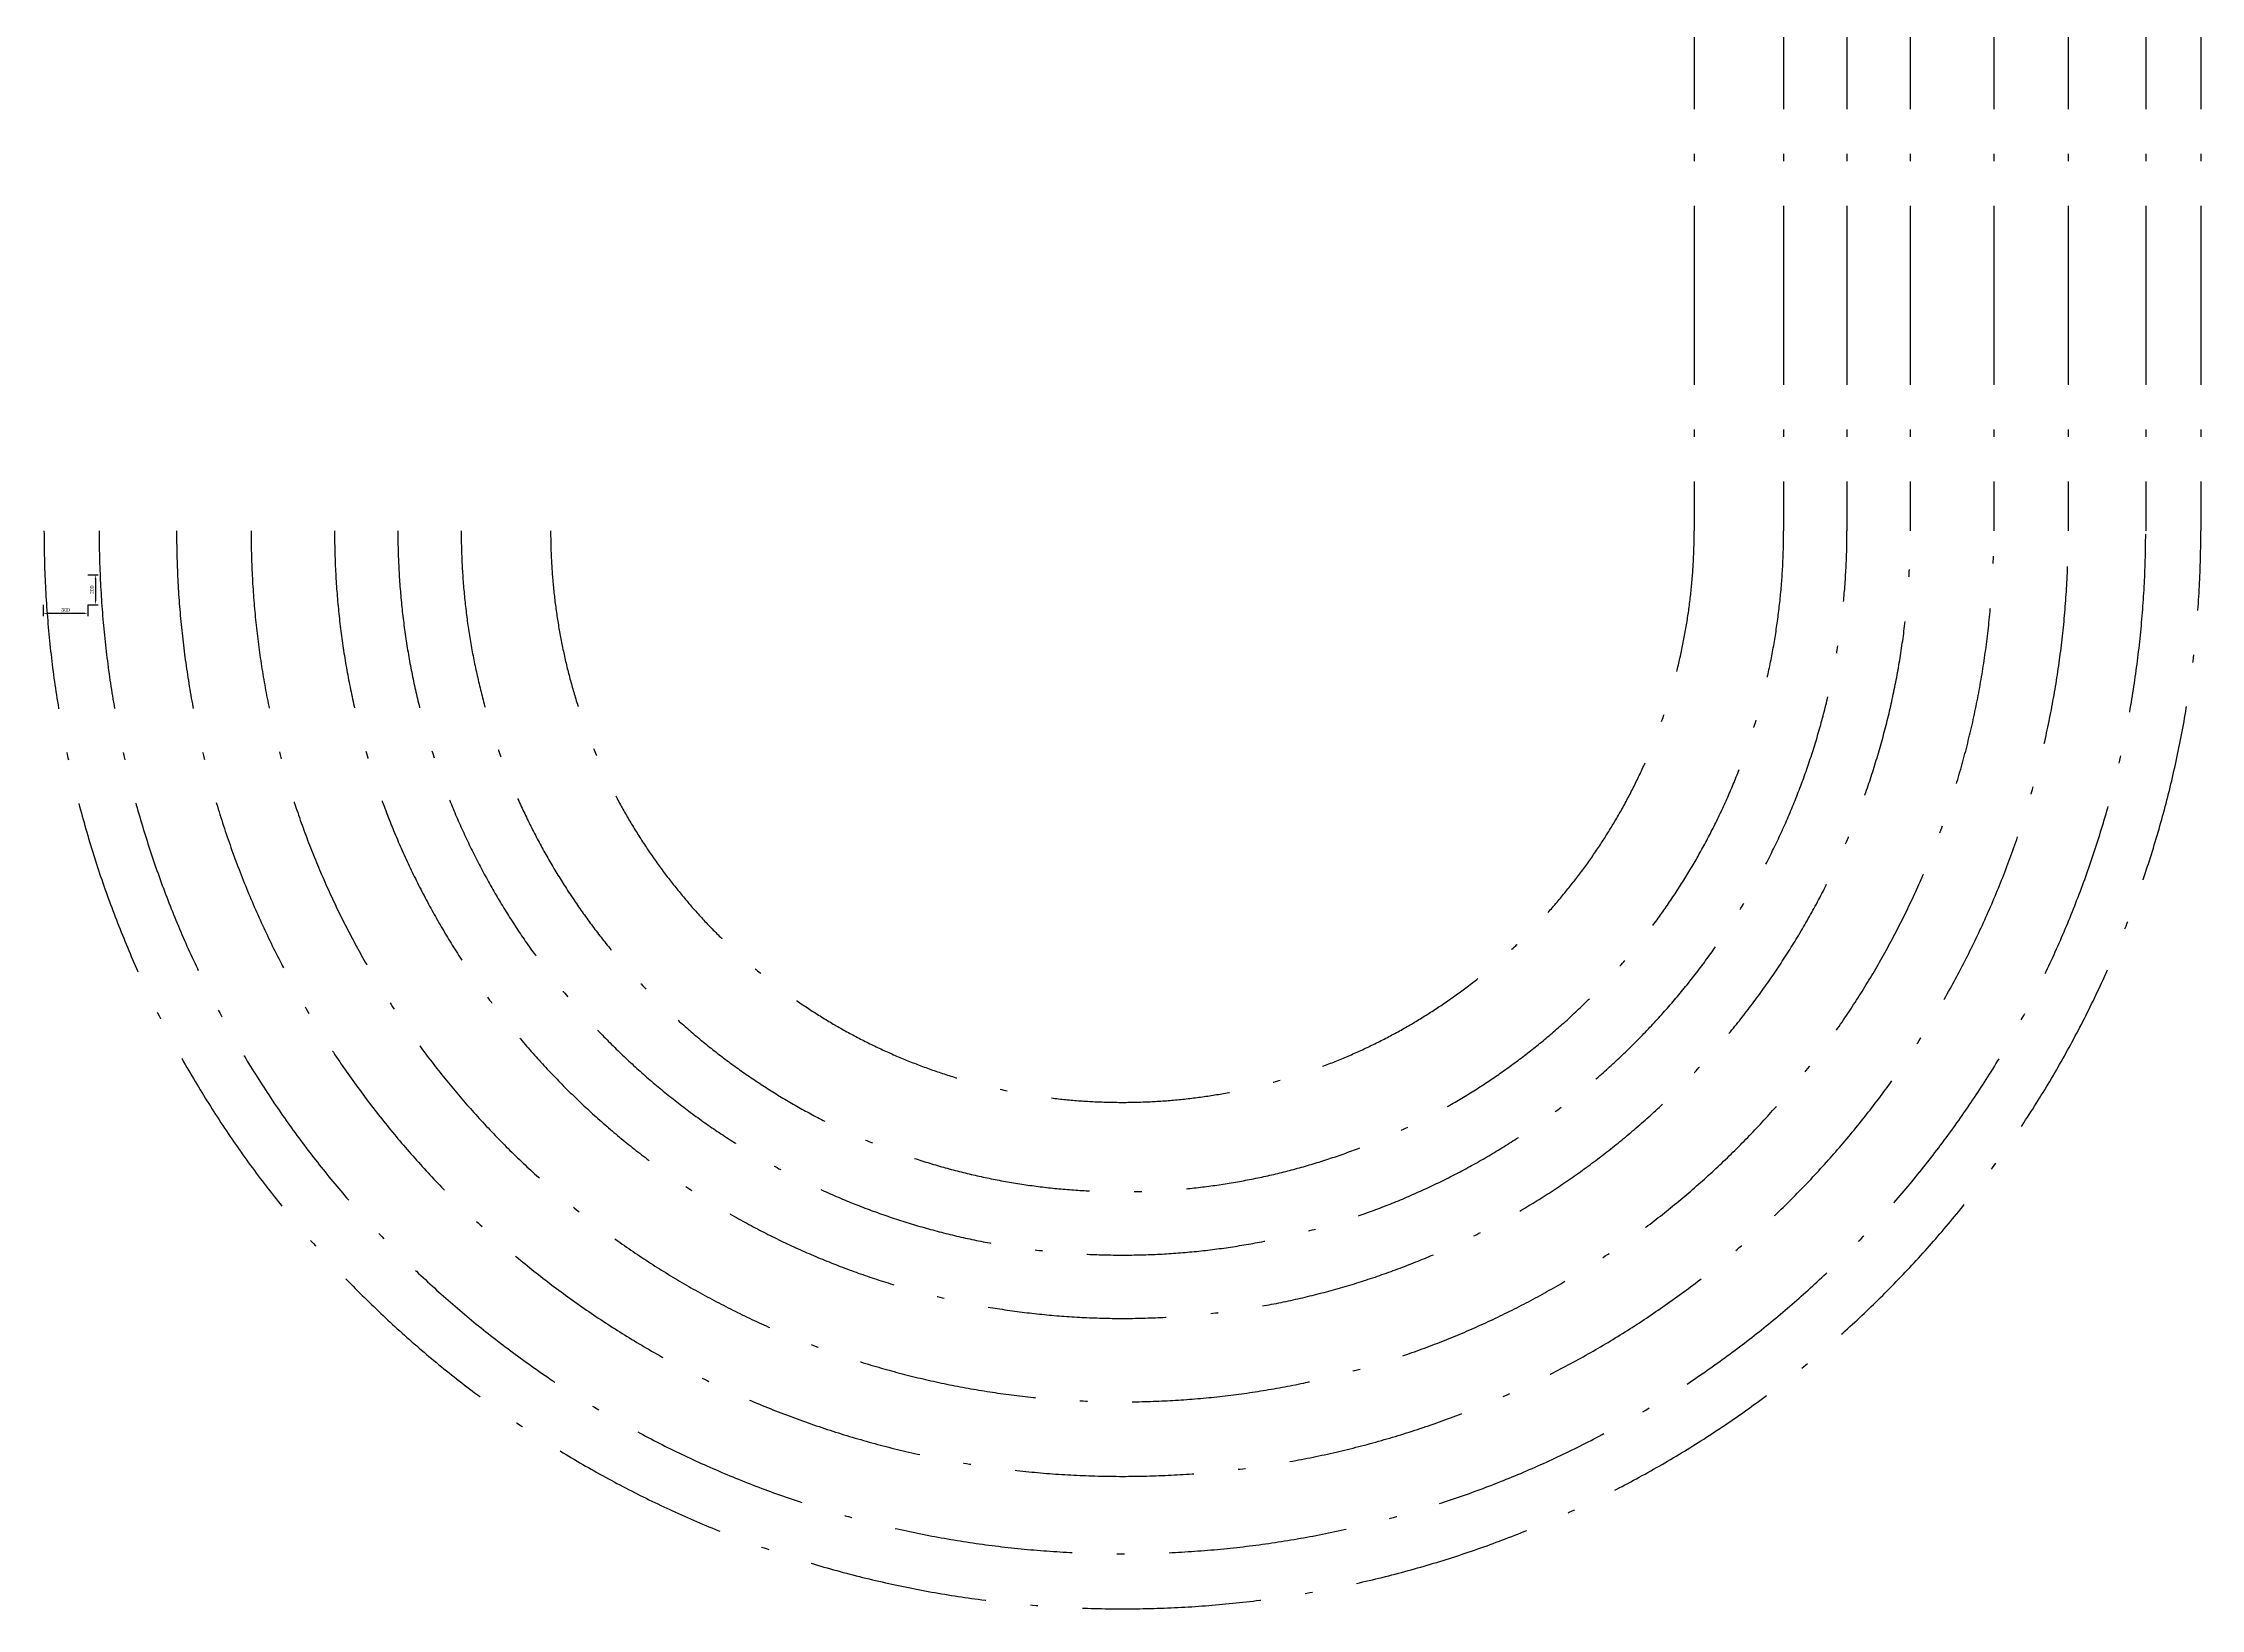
# Model space of a CAD drawing. Header units: millimetres. Extents: x -2432 to 12635, y -10135 to 32982.
# Drawn here: x -2097 to 12381, y -10135 to 373 of the extents above; entities that cross this region are included whole.
import ezdxf

# ---------------------------------------------------------------- set-up
doc = ezdxf.new("R2010")
doc.units = ezdxf.units.MM
doc.header["$PDMODE"] = 34
doc.header["$PDSIZE"] = 25
doc.linetypes.add('ACAD_ISO10W100', pattern=[18.5, 12, -3, 0.5, -3])
doc.layers.add('08 Размеры', color=7, linetype='Continuous')
doc.layers.add('100 noprint', color=1, linetype='Continuous', plot=False)
doc.styles.get("Standard").update_dxf_attribs({"font": 'Ubuntu-R.ttf'})
doc.dimstyles.new('ISO-25', dxfattribs={"dimtxt": 2.5, "dimasz": 2.5, "dimexe": 1.25, "dimexo": 0.625, "dimtad": 1, "dimtxsty": 'Standard', "dimcen": 2.5, "dimadec": 0, "dimazin": 0, "dimtfac": 1, "dimtmove": 0, "dimatfit": 3, "dimfxl": 1, "dimarcsym": 0})

# ---------------------------------------------------------------- blocks, each defined once
blk = doc.blocks.new('*D2183')
at = {"layer": '08 Размеры', "color": 0, "lineweight": -2}
for p, q in [((-2097, -3396), (-2097, -3474)), ((-2072, -3454), (-1822, -3454)), ((-1797, -3396), (-1797, -3474))]:
    blk.add_line(p, q, dxfattribs=at)
at = {"layer": '08 Размеры', "color": 0}
for points in [[(-2072, -3450), (-2072, -3458), (-2097, -3454)], [(-1822, -3458), (-1822, -3450), (-1797, -3454)]]:
    blk.add_solid(points, dxfattribs=at)
at = {"layer": 'Defpoints', "color": 0}
for p in [(-2097, -3396), (-1797, -3396), (-1797, -3454)]:
    blk.add_point(p, dxfattribs=at)
at = {"layer": '08 Размеры', "color": 0, "insert": (-1947, -3431), "char_height": 25, "attachment_point": 5}
blk.add_mtext('300', dxfattribs=at)
blk = doc.blocks.new('*D2323')
at = {"layer": '08 Размеры', "color": 0, "lineweight": -2}
for p, q in [((-1797, -3196), (-1727, -3196)), ((-1747, -3221), (-1747, -3371)), ((-1797, -3396), (-1727, -3396))]:
    blk.add_line(p, q, dxfattribs=at)
at = {"layer": '08 Размеры', "color": 0}
for points in [[(-1743, -3221), (-1751, -3221), (-1747, -3196)], [(-1751, -3371), (-1743, -3371), (-1747, -3396)]]:
    blk.add_solid(points, dxfattribs=at)
at = {"layer": 'Defpoints', "color": 0}
for p in [(-1797, -3196), (-1797, -3396), (-1747, -3396)]:
    blk.add_point(p, dxfattribs=at)
at = {"layer": '08 Размеры', "color": 0, "insert": (-1770, -3296), "char_height": 25, "attachment_point": 5, "rotation": 90}
blk.add_mtext('200', dxfattribs=at)

msp = doc.modelspace()

# ---------------------------------------------------------------- linework, layer by layer
at = {"layer": '100 noprint', "color": 1, "linetype": 'ACAD_ISO10W100', "lineweight": -2, "ltscale": 100}
for points in [[(12380.6, 10380.1), (12380.6, -2899.4, -1), (-2091.6, -2899.4)], [(12010.6, 10380.1), (12010.6, -2899.4, -1), (-1721.6, -2899.4)], [(11491.2, 10380.1), (11491.2, -2899.4, -1), (-1202.2, -2899.4)], [(10991.2, 10380.1), (10991.2, -2899.4, -1), (-702.2, -2899.4)], [(10431.2, 10380.1), (10431.2, -2899.4, -1), (-142.2, -2899.4)], [(10006.2, 10380.1), (10006.2, -2899.4, -1), (282.8, -2899.4)], [(9581.2, 10380.1), (9581.2, -2899.4, -1), (707.8, -2899.4)], [(8981.2, 10380.1), (8981.2, -2899.4, -1), (1307.8, -2899.4)]]:
    msp.add_lwpolyline(points, format="xyb", dxfattribs=at)

# ---------------------------------------------------------------- dimensions: what is measured, and where the dimension line sits
at = {"layer": '08 Размеры'}
dim = msp.add_linear_dim(base=(-1747.1, -3396.4), p1=(-1797.2, -3196.4), p2=(-1797.2, -3396.4), angle=90, dimstyle='ISO-25', override={"dimtxt": 25, "dimasz": 25, "dimexe": 20, "dimexo": 0, "dimgap": 10, "dimdec": 0}, dxfattribs=at)
dim.commit()
dim.dimension.update_dxf_attribs({"geometry": '*D2323', "text_midpoint": (-1770.2, -3296.4)})
dim = msp.add_linear_dim(base=(-1797.2, -3454.1), p1=(-2097.2, -3396.4), p2=(-1797.2, -3396.4), dimstyle='ISO-25', override={"dimtxt": 25, "dimasz": 25, "dimexe": 20, "dimexo": 0, "dimgap": 10, "dimdec": 0}, dxfattribs=at)
dim.commit()
dim.dimension.update_dxf_attribs({"geometry": '*D2183', "text_midpoint": (-1947.2, -3431)})

doc.saveas('drawing.dxf')
